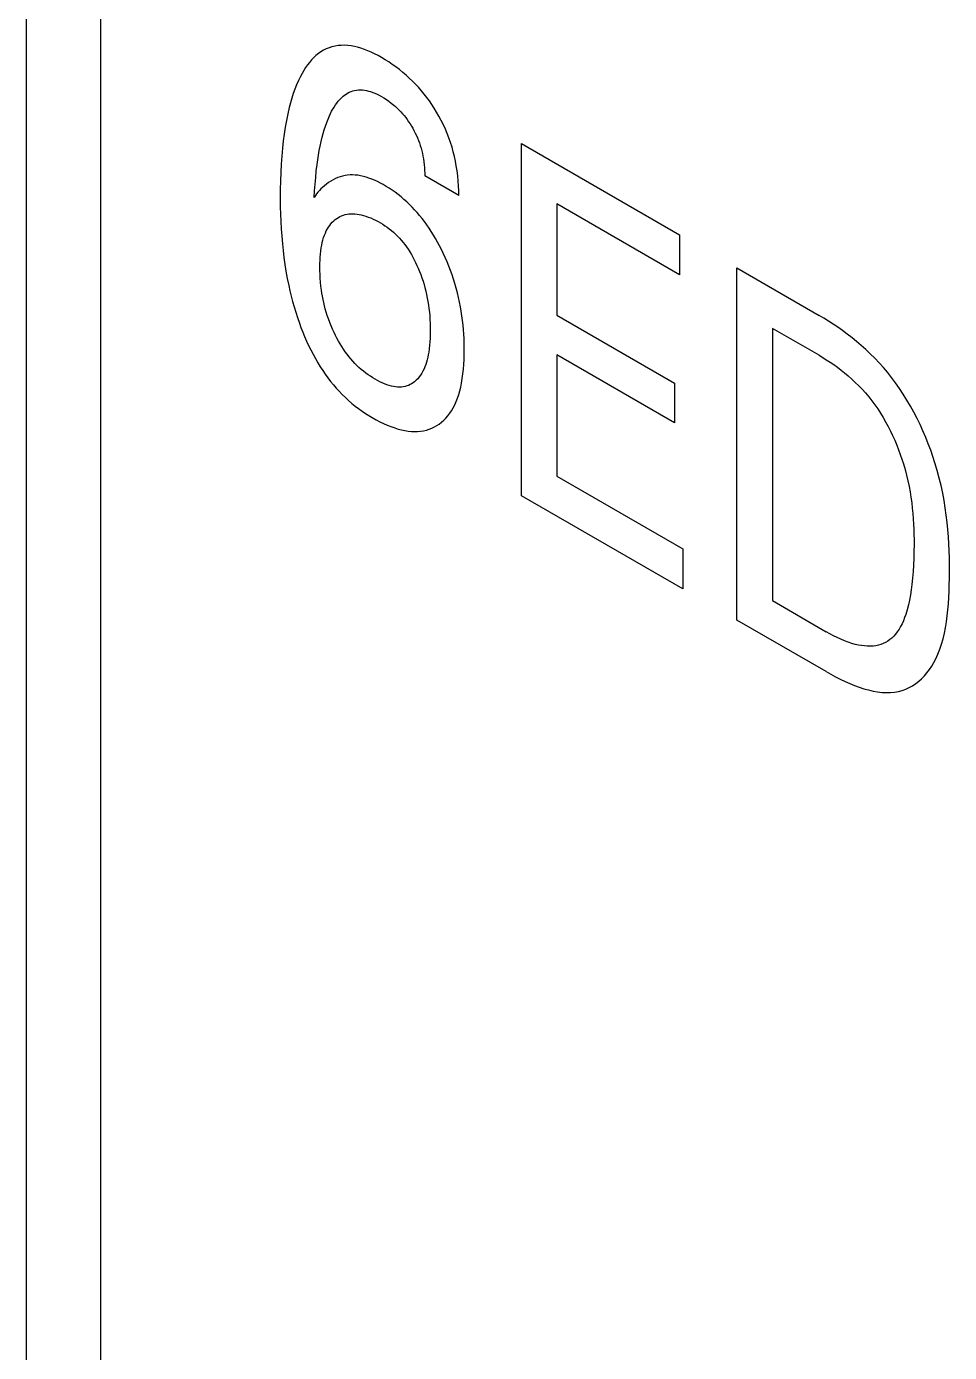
# Model space of a CAD drawing. Extents: x 0 to 420, y 0 to 297.
# Drawn here: x 158.67 to 162.31, y 135.95 to 141.18 of the extents above; entities that cross this region are included whole.
import ezdxf

# ---------------------------------------------------------------- set-up
doc = ezdxf.new("R2010")
doc.units = 0
doc.header["$LTSCALE"] = 23.1
doc.layers.add('40000_ISO', color=7, linetype='CONTINUOUS')

msp = doc.modelspace()

# ---------------------------------------------------------------- linework, layer by layer
at = {"layer": '40000_ISO', "color": 7, "linetype": 'CONTINUOUS'}
for p, q in [((158.6689, 134.5715), (158.6689, 169.6811)), ((158.9618, 134.1632), (158.9618, 169.2728)), ((159.8397, 141.0859), (159.8295, 141.0798)), ((159.8504, 141.0911), (159.8397, 141.0859)), ((159.8615, 141.0956), (159.8504, 141.0911)), ((159.873, 141.0993), (159.8615, 141.0956)), ((159.8849, 141.1021), (159.873, 141.0993)), ((159.8972, 141.1041), (159.8849, 141.1021)), ((159.9098, 141.1052), (159.8972, 141.1041)), ((159.9227, 141.1054), (159.9098, 141.1052)), ((159.9359, 141.1046), (159.9227, 141.1054)), ((159.9485, 141.103), (159.9359, 141.1046)), ((159.9612, 141.1006), (159.9485, 141.103)), ((159.9742, 141.0975), (159.9612, 141.1006)), ((159.9873, 141.0936), (159.9742, 141.0975)), ((160.0006, 141.089), (159.9873, 141.0936)), ((160.0139, 141.0838), (160.0006, 141.089)), ((160.0274, 141.078), (160.0139, 141.0838)), ((159.7839, 141.0382), (159.7761, 141.028)), ((159.7921, 141.0478), (159.7839, 141.0382)), ((159.8008, 141.0568), (159.7921, 141.0478)), ((159.8099, 141.0652), (159.8008, 141.0568)), ((159.8194, 141.0729), (159.8099, 141.0652)), ((159.8295, 141.0798), (159.8194, 141.0729)), ((160.0409, 141.0715), (160.0274, 141.078)), ((160.0544, 141.0646), (160.0409, 141.0715)), ((160.0679, 141.0571), (160.0544, 141.0646)), ((160.0823, 141.0487), (160.0679, 141.0571)), ((160.0965, 141.0397), (160.0823, 141.0487)), ((160.1107, 141.0302), (160.0965, 141.0397)), ((159.7486, 140.9828), (159.7408, 140.9667)), ((159.7549, 140.9947), (159.7486, 140.9828)), ((159.7616, 141.0062), (159.7549, 140.9947)), ((159.7687, 141.0174), (159.7616, 141.0062)), ((159.7761, 141.028), (159.7687, 141.0174)), ((160.1249, 141.0201), (160.1107, 141.0302)), ((160.1389, 141.0094), (160.1249, 141.0201)), ((160.1529, 140.9981), (160.1389, 141.0094)), ((160.1654, 140.9874), (160.1529, 140.9981)), ((160.1778, 140.9762), (160.1654, 140.9874)), ((159.7268, 140.933), (159.7205, 140.9155)), ((159.7335, 140.9501), (159.7268, 140.933)), ((159.7408, 140.9667), (159.7335, 140.9501)), ((159.9549, 140.9256), (159.9621, 140.9275)), ((159.9621, 140.9275), (159.9695, 140.9289)), ((159.9695, 140.9289), (159.9771, 140.9297)), ((159.9771, 140.9297), (159.985, 140.9299)), ((159.985, 140.9299), (159.9927, 140.9295)), ((159.9927, 140.9295), (160.0007, 140.9286)), ((160.0007, 140.9286), (160.0088, 140.9272)), ((160.0088, 140.9272), (160.017, 140.9252)), ((160.19, 140.9645), (160.1778, 140.9762)), ((160.202, 140.9523), (160.19, 140.9645)), ((160.2138, 140.9397), (160.202, 140.9523)), ((160.2253, 140.9265), (160.2138, 140.9397)), ((159.7093, 140.8791), (159.7043, 140.8603)), ((159.7147, 140.8975), (159.7093, 140.8791)), ((159.7205, 140.9155), (159.7147, 140.8975)), ((159.8864, 140.8701), (159.8918, 140.8778)), ((159.8918, 140.8778), (159.8975, 140.8851)), ((159.8975, 140.8851), (159.9036, 140.892)), ((159.9036, 140.892), (159.91, 140.8984)), ((159.91, 140.8984), (159.9167, 140.9044)), ((159.9167, 140.9044), (159.9225, 140.909)), ((159.9225, 140.909), (159.9285, 140.9131)), ((159.9285, 140.9131), (159.9347, 140.9169)), ((159.9347, 140.9169), (159.9412, 140.9202)), ((159.9412, 140.9202), (159.948, 140.9231)), ((159.948, 140.9231), (159.9549, 140.9256)), ((160.017, 140.9252), (160.0253, 140.9227)), ((160.0253, 140.9227), (160.0338, 140.9198)), ((160.0338, 140.9198), (160.0423, 140.9164)), ((160.0423, 140.9164), (160.0508, 140.9125)), ((160.0508, 140.9125), (160.0594, 140.9083)), ((160.0594, 140.9083), (160.0679, 140.9037)), ((160.0679, 140.9037), (160.0777, 140.8979)), ((160.0777, 140.8979), (160.0875, 140.8916)), ((160.0875, 140.8916), (160.0972, 140.8848)), ((160.0972, 140.8848), (160.1068, 140.8775)), ((160.1068, 140.8775), (160.1164, 140.8697)), ((160.2361, 140.9134), (160.2253, 140.9265)), ((160.2466, 140.8998), (160.2361, 140.9134)), ((160.2568, 140.8859), (160.2466, 140.8998)), ((160.2666, 140.8717), (160.2568, 140.8859)), ((159.6984, 140.8349), (159.6931, 140.809)), ((159.7043, 140.8603), (159.6984, 140.8349)), ((159.8574, 140.814), (159.863, 140.8272)), ((159.863, 140.8272), (159.8672, 140.8363)), ((159.8672, 140.8363), (159.8717, 140.8452)), ((159.8717, 140.8452), (159.8763, 140.8538)), ((159.8763, 140.8538), (159.8812, 140.8621)), ((159.8812, 140.8621), (159.8864, 140.8701)), ((160.1164, 140.8697), (160.1235, 140.8635)), ((160.1235, 140.8635), (160.1305, 140.8569)), ((160.1305, 140.8569), (160.1375, 140.8501)), ((160.1375, 140.8501), (160.1443, 140.843)), ((160.1443, 140.843), (160.1509, 140.8356)), ((160.1509, 140.8356), (160.1574, 140.828)), ((160.1574, 140.828), (160.1635, 140.8202)), ((160.2761, 140.8571), (160.2666, 140.8717)), ((160.2852, 140.8422), (160.2761, 140.8571)), ((160.2946, 140.8257), (160.2852, 140.8422)), ((160.3036, 140.8089), (160.2946, 140.8257)), ((159.6884, 140.7825), (159.6844, 140.7556)), ((159.6931, 140.809), (159.6884, 140.7825)), ((159.8384, 140.7577), (159.8426, 140.7722)), ((159.8426, 140.7722), (159.8472, 140.7865)), ((159.8472, 140.7865), (159.8521, 140.8004)), ((159.8521, 140.8004), (159.8574, 140.814)), ((160.1635, 140.8202), (160.1695, 140.8123)), ((160.1695, 140.8123), (160.1752, 140.8041)), ((160.1752, 140.8041), (160.1807, 140.7957)), ((160.1807, 140.7957), (160.186, 140.7872)), ((160.186, 140.7872), (160.1911, 140.7785)), ((160.1911, 140.7785), (160.1962, 140.769)), ((160.312, 140.7919), (160.3036, 140.8089)), ((160.3199, 140.7748), (160.312, 140.7919)), ((160.3272, 140.7576), (160.3199, 140.7748)), ((159.6808, 140.7282), (159.6778, 140.7005)), ((159.6844, 140.7556), (159.6808, 140.7282)), ((159.8265, 140.7083), (159.8303, 140.7257)), ((159.8303, 140.7257), (159.8345, 140.7429)), ((159.8345, 140.7429), (159.8384, 140.7577)), ((160.1962, 140.769), (160.2011, 140.7594)), ((160.2011, 140.7594), (160.2057, 140.7498)), ((160.2057, 140.7498), (160.21, 140.74)), ((160.21, 140.74), (160.214, 140.7302)), ((160.214, 140.7302), (160.2176, 140.7204)), ((160.2176, 140.7204), (160.2211, 140.7099)), ((160.3339, 140.7403), (160.3272, 140.7576)), ((160.3403, 140.7219), (160.3339, 140.7403)), ((160.3461, 140.7035), (160.3403, 140.7219)), ((160.6198, 139.3298), (160.6198, 140.7179)), ((160.6198, 140.7179), (161.2425, 140.3583)), ((159.6749, 140.6686), (159.6726, 140.6363)), ((159.6778, 140.7005), (159.6749, 140.6686)), ((159.817, 140.6542), (159.8199, 140.6725)), ((159.8199, 140.6725), (159.823, 140.6905)), ((159.823, 140.6905), (159.8265, 140.7083)), ((160.2211, 140.7099), (160.2243, 140.6994)), ((160.2243, 140.6994), (160.2271, 140.6889)), ((160.2271, 140.6889), (160.2296, 140.6784)), ((160.2296, 140.6784), (160.2317, 140.6681)), ((160.2317, 140.6681), (160.2335, 140.6578)), ((160.3513, 140.6851), (160.3461, 140.7035)), ((160.3558, 140.6668), (160.3513, 140.6851)), ((160.3597, 140.6487), (160.3558, 140.6668)), ((159.6726, 140.6363), (159.6709, 140.6035)), ((159.8113, 140.6103), (159.8144, 140.6358)), ((159.8144, 140.6358), (159.817, 140.6542)), ((160.2335, 140.6578), (160.2353, 140.6461)), ((160.2353, 140.6461), (160.2366, 140.6347)), ((160.2366, 140.6347), (160.2376, 140.6233)), ((160.2376, 140.6233), (160.2383, 140.6122)), ((160.3631, 140.6306), (160.3597, 140.6487)), ((160.3662, 140.6103), (160.3631, 140.6306)), ((159.6698, 140.5705), (159.6691, 140.5371)), ((159.6709, 140.6035), (159.6698, 140.5705)), ((159.8064, 140.5585), (159.8087, 140.5845)), ((159.8087, 140.5845), (159.8113, 140.6103)), ((159.8597, 140.5646), (159.8513, 140.5585)), ((159.8683, 140.5703), (159.8597, 140.5646)), ((159.8772, 140.5754), (159.8683, 140.5703)), ((159.8865, 140.58), (159.8772, 140.5754)), ((159.896, 140.584), (159.8865, 140.58)), ((159.9059, 140.5874), (159.896, 140.584)), ((159.9151, 140.5899), (159.9059, 140.5874)), ((159.9245, 140.5919), (159.9151, 140.5899)), ((159.9342, 140.5933), (159.9245, 140.5919)), ((159.9441, 140.5941), (159.9342, 140.5933)), ((159.9543, 140.5943), (159.9441, 140.5941)), ((159.9646, 140.5939), (159.9543, 140.5943)), ((159.9751, 140.5928), (159.9646, 140.5939)), ((159.9858, 140.5911), (159.9751, 140.5928)), ((159.9966, 140.5888), (159.9858, 140.5911)), ((160.0076, 140.5858), (159.9966, 140.5888)), ((160.0187, 140.5822), (160.0076, 140.5858)), ((160.0299, 140.5781), (160.0187, 140.5822)), ((160.0411, 140.5734), (160.0299, 140.5781)), ((160.0524, 140.5681), (160.0411, 140.5734)), ((160.0638, 140.5624), (160.0524, 140.5681)), ((160.0752, 140.5562), (160.0638, 140.5624)), ((160.2383, 140.6122), (160.2387, 140.6012)), ((160.2387, 140.6012), (160.2388, 140.5905)), ((160.3728, 140.5132), (160.2388, 140.5905)), ((160.3687, 140.5902), (160.3662, 140.6103)), ((160.3706, 140.5704), (160.3687, 140.5902)), ((160.3719, 140.5509), (160.3706, 140.5704)), ((159.6691, 140.5371), (159.6689, 140.5034)), ((159.8029, 140.5058), (159.8045, 140.5322)), ((159.8075, 140.5128), (159.8029, 140.5058)), ((159.8045, 140.5322), (159.8064, 140.5585)), ((159.8123, 140.5195), (159.8075, 140.5128)), ((159.8176, 140.5262), (159.8123, 140.5195)), ((159.8232, 140.5325), (159.8176, 140.5262)), ((159.8292, 140.5389), (159.8232, 140.5325)), ((159.8355, 140.545), (159.8292, 140.5389)), ((159.8433, 140.552), (159.8355, 140.545)), ((159.8513, 140.5585), (159.8433, 140.552)), ((160.0869, 140.5493), (160.0752, 140.5562)), ((160.0987, 140.5419), (160.0869, 140.5493)), ((160.1104, 140.5341), (160.0987, 140.5419)), ((160.122, 140.5258), (160.1104, 140.5341)), ((160.1336, 140.517), (160.122, 140.5258)), ((160.1451, 140.5078), (160.1336, 140.517)), ((160.3726, 140.5319), (160.3719, 140.5509)), ((160.3728, 140.5132), (160.3726, 140.5319)), ((159.6689, 140.5034), (159.6693, 140.4681)), ((159.6693, 140.4681), (159.67, 140.4396)), ((160.1564, 140.4981), (160.1451, 140.5078)), ((160.1677, 140.4879), (160.1564, 140.4981)), ((160.1782, 140.4779), (160.1677, 140.4879)), ((160.1885, 140.4675), (160.1782, 140.4779)), ((160.1987, 140.4567), (160.1885, 140.4675)), ((160.2087, 140.4456), (160.1987, 140.4567)), ((160.7595, 140.4798), (160.7595, 140.042)), ((161.2425, 140.2009), (160.7595, 140.4798)), ((159.67, 140.4396), (159.6711, 140.4108)), ((159.6711, 140.4108), (159.6727, 140.3818)), ((159.8689, 140.4018), (159.8742, 140.4078)), ((159.8742, 140.4078), (159.8799, 140.4132)), ((159.8799, 140.4132), (159.8858, 140.4183)), ((159.8858, 140.4183), (159.892, 140.4229)), ((159.892, 140.4229), (159.8981, 140.4268)), ((159.8981, 140.4268), (159.9045, 140.4302)), ((159.9045, 140.4302), (159.9111, 140.4333)), ((159.9111, 140.4333), (159.9179, 140.4358)), ((159.9179, 140.4358), (159.925, 140.4379)), ((159.925, 140.4379), (159.9323, 140.4395)), ((159.9323, 140.4395), (159.9398, 140.4406)), ((159.9398, 140.4406), (159.9475, 140.4412)), ((159.9475, 140.4412), (159.9554, 140.4413)), ((159.9554, 140.4413), (159.9635, 140.4409)), ((159.9635, 140.4409), (159.9718, 140.44)), ((159.9718, 140.44), (159.9802, 140.4387)), ((159.9802, 140.4387), (159.9886, 140.4369)), ((159.9886, 140.4369), (159.9972, 140.4347)), ((159.9972, 140.4347), (160.0066, 140.4318)), ((160.0066, 140.4318), (160.0161, 140.4285)), ((160.0161, 140.4285), (160.0257, 140.4247)), ((160.0257, 140.4247), (160.0353, 140.4204)), ((160.0353, 140.4204), (160.045, 140.4157)), ((160.045, 140.4157), (160.0546, 140.4106)), ((160.0546, 140.4106), (160.0643, 140.405)), ((160.0643, 140.405), (160.0729, 140.3998)), ((160.2184, 140.4341), (160.2087, 140.4456)), ((160.228, 140.4223), (160.2184, 140.4341)), ((160.2373, 140.4102), (160.228, 140.4223)), ((160.2464, 140.3978), (160.2373, 140.4102)), ((159.6727, 140.3818), (159.6747, 140.3526)), ((159.6747, 140.3526), (159.6773, 140.3232)), ((159.8402, 140.3473), (159.8434, 140.3564)), ((159.8434, 140.3564), (159.8469, 140.3652)), ((159.8469, 140.3652), (159.8507, 140.3736)), ((159.8507, 140.3736), (159.855, 140.3816)), ((159.855, 140.3816), (159.8593, 140.3888)), ((159.8593, 140.3888), (159.864, 140.3955)), ((159.864, 140.3955), (159.8689, 140.4018)), ((160.0729, 140.3998), (160.0815, 140.3942)), ((160.0815, 140.3942), (160.0901, 140.3882)), ((160.0901, 140.3882), (160.0986, 140.3819)), ((160.0986, 140.3819), (160.1071, 140.3752)), ((160.1071, 140.3752), (160.1154, 140.3681)), ((160.1154, 140.3681), (160.1236, 140.3605)), ((160.1236, 140.3605), (160.1312, 140.353)), ((160.1312, 140.353), (160.1387, 140.3451)), ((160.2556, 140.3846), (160.2464, 140.3978)), ((160.2644, 140.3711), (160.2556, 140.3846)), ((160.273, 140.3574), (160.2644, 140.3711)), ((160.2812, 140.3434), (160.273, 140.3574)), ((161.2425, 140.3583), (161.2425, 140.2009)), ((159.6773, 140.3232), (159.6801, 140.2963)), ((159.829, 140.2946), (159.8307, 140.3065)), ((159.8307, 140.3065), (159.8328, 140.318)), ((159.8328, 140.318), (159.8349, 140.3281)), ((159.8349, 140.3281), (159.8374, 140.3378)), ((159.8374, 140.3378), (159.8402, 140.3473)), ((160.1387, 140.3451), (160.146, 140.3369)), ((160.146, 140.3369), (160.1531, 140.3284)), ((160.1531, 140.3284), (160.16, 140.3196)), ((160.16, 140.3196), (160.1667, 140.3105)), ((160.1667, 140.3105), (160.1731, 140.3011)), ((160.1731, 140.3011), (160.1796, 140.291)), ((160.2892, 140.3293), (160.2812, 140.3434)), ((160.2969, 140.315), (160.2892, 140.3293)), ((160.3042, 140.3006), (160.2969, 140.315)), ((160.3113, 140.2861), (160.3042, 140.3006)), ((159.6801, 140.2963), (159.6835, 140.2692)), ((159.6835, 140.2692), (159.6873, 140.2419)), ((159.8255, 140.245), (159.8259, 140.2577)), ((159.8259, 140.2577), (159.8266, 140.2702)), ((159.8266, 140.2702), (159.8277, 140.2826)), ((159.8277, 140.2826), (159.829, 140.2946)), ((160.1796, 140.291), (160.1859, 140.2807)), ((160.1859, 140.2807), (160.1918, 140.2701)), ((160.1918, 140.2701), (160.1975, 140.2595)), ((160.1975, 140.2595), (160.2028, 140.2487)), ((160.2028, 140.2487), (160.2079, 140.2378)), ((160.3191, 140.2691), (160.3113, 140.2861)), ((160.3265, 140.252), (160.3191, 140.2691)), ((160.3336, 140.2348), (160.3265, 140.252)), ((159.6873, 140.2419), (159.6917, 140.2144)), ((159.6917, 140.2144), (159.6968, 140.1867)), ((159.8254, 140.2321), (159.8255, 140.245)), ((159.8255, 140.2173), (159.8254, 140.2321)), ((159.826, 140.2022), (159.8255, 140.2173)), ((159.8268, 140.187), (159.826, 140.2022)), ((160.2079, 140.2378), (160.2128, 140.2268)), ((160.2128, 140.2268), (160.2181, 140.2141)), ((160.2181, 140.2141), (160.223, 140.2013)), ((160.223, 140.2013), (160.2276, 140.1884)), ((160.3402, 140.2176), (160.3336, 140.2348)), ((160.3464, 140.2004), (160.3402, 140.2176)), ((160.3522, 140.1832), (160.3464, 140.2004)), ((161.4692, 138.8394), (161.4692, 140.2275)), ((161.4692, 140.2275), (161.7929, 140.0406)), ((159.6968, 140.1867), (159.7024, 140.1588)), ((159.7024, 140.1588), (159.7071, 140.1378)), ((159.828, 140.1717), (159.8268, 140.187)), ((159.8296, 140.1561), (159.828, 140.1717)), ((159.8316, 140.1403), (159.8296, 140.1561)), ((160.2276, 140.1884), (160.2318, 140.1756)), ((160.2318, 140.1756), (160.2358, 140.1628)), ((160.2358, 140.1628), (160.2393, 140.1501)), ((160.2393, 140.1501), (160.2429, 140.1362)), ((160.3575, 140.166), (160.3522, 140.1832)), ((160.3628, 140.1476), (160.3575, 140.166)), ((160.3677, 140.1293), (160.3628, 140.1476)), ((159.7071, 140.1378), (159.7122, 140.1168)), ((159.7122, 140.1168), (159.7177, 140.0956)), ((159.7177, 140.0956), (159.7236, 140.0744)), ((159.8334, 140.1282), (159.8316, 140.1403)), ((159.8354, 140.116), (159.8334, 140.1282)), ((159.8378, 140.1037), (159.8354, 140.116)), ((159.8404, 140.0913), (159.8378, 140.1037)), ((159.8434, 140.0789), (159.8404, 140.0913)), ((160.2429, 140.1362), (160.246, 140.1224)), ((160.246, 140.1224), (160.2488, 140.1087)), ((160.2488, 140.1087), (160.2513, 140.095)), ((160.2513, 140.095), (160.2534, 140.0815)), ((160.372, 140.1111), (160.3677, 140.1293)), ((160.376, 140.0929), (160.372, 140.1111)), ((160.3795, 140.0749), (160.376, 140.0929)), ((159.7236, 140.0744), (159.73, 140.0531)), ((159.73, 140.0531), (159.7369, 140.0318)), ((159.8466, 140.0664), (159.8434, 140.0789)), ((159.8501, 140.0539), (159.8466, 140.0664)), ((159.8543, 140.0403), (159.8501, 140.0539)), ((159.8589, 140.0267), (159.8543, 140.0403)), ((160.2534, 140.0815), (160.2553, 140.0681)), ((160.2553, 140.0681), (160.257, 140.0532)), ((160.257, 140.0532), (160.2583, 140.0384)), ((160.2583, 140.0384), (160.2593, 140.0238)), ((160.3826, 140.0569), (160.3795, 140.0749)), ((160.3853, 140.0392), (160.3826, 140.0569)), ((160.3877, 140.0208), (160.3853, 140.0392)), ((160.7595, 140.042), (161.2237, 139.774)), ((161.8113, 140.0297), (161.7929, 140.0406)), ((159.7369, 140.0318), (159.7443, 140.0104)), ((159.7443, 140.0104), (159.7508, 139.9926)), ((159.7508, 139.9926), (159.7577, 139.9748)), ((159.8639, 140.0132), (159.8589, 140.0267)), ((159.8692, 139.9996), (159.8639, 140.0132)), ((159.875, 139.9861), (159.8692, 139.9996)), ((159.8811, 139.9727), (159.875, 139.9861)), ((160.2593, 140.0238), (160.26, 140.0093)), ((160.26, 140.0093), (160.2604, 139.995)), ((160.2604, 139.995), (160.2606, 139.9809)), ((160.3897, 140.0026), (160.3877, 140.0208)), ((160.3914, 139.9846), (160.3897, 140.0026)), ((161.6089, 139.9894), (161.6089, 138.9161)), ((161.7929, 139.8832), (161.6089, 139.9894)), ((161.8298, 140.0183), (161.8113, 140.0297)), ((161.8484, 140.0063), (161.8298, 140.0183)), ((161.8671, 139.9938), (161.8484, 140.0063)), ((161.8857, 139.9806), (161.8671, 139.9938)), ((159.7577, 139.9748), (159.765, 139.9571)), ((159.765, 139.9571), (159.7727, 139.9394)), ((159.7727, 139.9394), (159.7807, 139.9219)), ((159.8866, 139.9615), (159.8811, 139.9727)), ((159.8923, 139.9503), (159.8866, 139.9615)), ((159.8984, 139.9393), (159.8923, 139.9503)), ((159.9046, 139.9284), (159.8984, 139.9393)), ((160.2591, 139.9369), (160.2579, 139.9228)), ((160.2599, 139.9514), (160.2591, 139.9369)), ((160.2604, 139.966), (160.2599, 139.9514)), ((160.2606, 139.9809), (160.2604, 139.966)), ((160.3927, 139.9667), (160.3914, 139.9846)), ((160.3936, 139.949), (160.3927, 139.9667)), ((160.3942, 139.9315), (160.3936, 139.949)), ((161.9043, 139.9669), (161.8857, 139.9806)), ((161.9228, 139.9526), (161.9043, 139.9669)), ((161.9411, 139.9378), (161.9228, 139.9526)), ((161.9593, 139.9223), (161.9411, 139.9378)), ((159.7807, 139.9219), (159.7892, 139.9045)), ((159.7892, 139.9045), (159.7982, 139.8872)), ((159.7982, 139.8872), (159.8076, 139.8702)), ((159.9112, 139.9177), (159.9046, 139.9284)), ((159.918, 139.9072), (159.9112, 139.9177)), ((159.9251, 139.897), (159.918, 139.9072)), ((159.9322, 139.8874), (159.9251, 139.897)), ((159.9396, 139.878), (159.9322, 139.8874)), ((160.2526, 139.8852), (160.2505, 139.8753)), ((160.2544, 139.8952), (160.2526, 139.8852)), ((160.2564, 139.9089), (160.2544, 139.8952)), ((160.2579, 139.9228), (160.2564, 139.9089)), ((160.3937, 139.8662), (160.3943, 139.8857)), ((160.3945, 139.9055), (160.3942, 139.9315)), ((160.3943, 139.8857), (160.3945, 139.9055)), ((160.7595, 139.8846), (160.7595, 139.4065)), ((161.2237, 139.6166), (160.7595, 139.8846)), ((161.7929, 139.8832), (161.8072, 139.8747)), ((161.9773, 139.9062), (161.9593, 139.9223)), ((161.995, 139.8894), (161.9773, 139.9062)), ((162.0125, 139.8721), (161.995, 139.8894)), ((159.8076, 139.8702), (159.8174, 139.8534)), ((159.8174, 139.8534), (159.8268, 139.8383)), ((159.8268, 139.8383), (159.8365, 139.8234)), ((159.9471, 139.8689), (159.9396, 139.878)), ((159.9549, 139.8601), (159.9471, 139.8689)), ((159.9628, 139.8516), (159.9549, 139.8601)), ((159.9708, 139.8435), (159.9628, 139.8516)), ((159.979, 139.8358), (159.9708, 139.8435)), ((159.9878, 139.8278), (159.979, 139.8358)), ((160.2358, 139.8299), (160.2316, 139.8212)), ((160.2394, 139.8384), (160.2358, 139.8299)), ((160.2426, 139.8472), (160.2394, 139.8384)), ((160.2455, 139.8563), (160.2426, 139.8472)), ((160.2482, 139.8656), (160.2455, 139.8563)), ((160.2505, 139.8753), (160.2482, 139.8656)), ((160.3912, 139.8281), (160.3927, 139.847)), ((160.3927, 139.847), (160.3937, 139.8662)), ((161.8072, 139.8747), (161.8216, 139.8658)), ((161.8216, 139.8658), (161.8361, 139.8563)), ((161.8361, 139.8563), (161.8506, 139.8464)), ((161.8506, 139.8464), (161.8651, 139.836)), ((161.8651, 139.836), (161.8795, 139.8251)), ((162.0296, 139.8541), (162.0125, 139.8721)), ((162.0463, 139.8355), (162.0296, 139.8541)), ((162.0626, 139.8162), (162.0463, 139.8355)), ((159.8365, 139.8234), (159.8466, 139.8088)), ((159.8466, 139.8088), (159.8571, 139.7945)), ((159.8571, 139.7945), (159.8678, 139.7806)), ((159.8678, 139.7806), (159.8788, 139.7671)), ((159.9968, 139.8204), (159.9878, 139.8278)), ((160.0059, 139.8133), (159.9968, 139.8204)), ((160.015, 139.8066), (160.0059, 139.8133)), ((160.0242, 139.8004), (160.015, 139.8066)), ((160.0334, 139.7945), (160.0242, 139.8004)), ((160.0426, 139.789), (160.0334, 139.7945)), ((160.0519, 139.7837), (160.0426, 139.789)), ((160.0612, 139.7789), (160.0519, 139.7837)), ((160.0705, 139.7745), (160.0612, 139.7789)), ((160.1985, 139.7792), (160.1929, 139.7749)), ((160.2048, 139.7848), (160.1985, 139.7792)), ((160.2109, 139.7911), (160.2048, 139.7848)), ((160.2167, 139.7979), (160.2109, 139.7911)), ((160.222, 139.8052), (160.2167, 139.7979)), ((160.227, 139.813), (160.222, 139.8052)), ((160.2316, 139.8212), (160.227, 139.813)), ((160.3836, 139.7737), (160.3866, 139.7914)), ((160.3866, 139.7914), (160.3892, 139.8096)), ((160.3892, 139.8096), (160.3912, 139.8281)), ((161.8795, 139.8251), (161.8938, 139.8137)), ((161.8938, 139.8137), (161.908, 139.8019)), ((161.908, 139.8019), (161.9221, 139.7895)), ((161.9221, 139.7895), (161.9359, 139.7765)), ((161.9359, 139.7765), (161.9495, 139.7631)), ((162.0785, 139.7963), (162.0626, 139.8162)), ((162.0946, 139.7749), (162.0785, 139.7963)), ((159.8788, 139.7671), (159.89, 139.754)), ((159.89, 139.754), (159.9015, 139.7414)), ((159.9015, 139.7414), (159.9132, 139.7292)), ((159.9132, 139.7292), (159.9259, 139.7169)), ((160.0797, 139.7706), (160.0705, 139.7745)), ((160.0889, 139.7671), (160.0797, 139.7706)), ((160.098, 139.7642), (160.0889, 139.7671)), ((160.107, 139.7617), (160.098, 139.7642)), ((160.1152, 139.76), (160.107, 139.7617)), ((160.1232, 139.7588), (160.1152, 139.76)), ((160.1312, 139.7581), (160.1232, 139.7588)), ((160.1389, 139.7578), (160.1312, 139.7581)), ((160.1465, 139.7581), (160.1389, 139.7578)), ((160.1539, 139.759), (160.1465, 139.7581)), ((160.161, 139.7604), (160.1539, 139.759)), ((160.1679, 139.7623), (160.161, 139.7604)), ((160.1745, 139.7647), (160.1679, 139.7623)), ((160.1809, 139.7677), (160.1745, 139.7647)), ((160.187, 139.7711), (160.1809, 139.7677)), ((160.1929, 139.7749), (160.187, 139.7711)), ((160.3678, 139.7148), (160.3725, 139.7289)), ((160.3725, 139.7289), (160.3767, 139.7434)), ((160.3767, 139.7434), (160.3804, 139.7583)), ((160.3804, 139.7583), (160.3836, 139.7737)), ((161.2237, 139.774), (161.2237, 139.6166)), ((161.9495, 139.7631), (161.9628, 139.7492)), ((161.9628, 139.7492), (161.9759, 139.7347)), ((161.9759, 139.7347), (161.9886, 139.7197)), ((162.1101, 139.7528), (162.0946, 139.7749)), ((162.125, 139.7301), (162.1101, 139.7528)), ((162.1394, 139.7068), (162.125, 139.7301)), ((159.9259, 139.7169), (159.9387, 139.7051)), ((159.9387, 139.7051), (159.9517, 139.6939)), ((159.9517, 139.6939), (159.9649, 139.6832)), ((159.9649, 139.6832), (159.9781, 139.6731)), ((159.9781, 139.6731), (159.9915, 139.6636)), ((160.3442, 139.665), (160.3506, 139.676)), ((160.3506, 139.676), (160.3569, 139.6883)), ((160.3569, 139.6883), (160.3626, 139.7013)), ((160.3626, 139.7013), (160.3678, 139.7148)), ((161.9886, 139.7197), (162.0009, 139.7042)), ((162.0009, 139.7042), (162.0126, 139.6883)), ((162.0126, 139.6883), (162.024, 139.672)), ((162.024, 139.672), (162.0349, 139.6552)), ((162.1532, 139.6831), (162.1394, 139.7068)), ((162.1664, 139.659), (162.1532, 139.6831)), ((159.9915, 139.6636), (160.0049, 139.6545)), ((160.0049, 139.6545), (160.0183, 139.6459)), ((160.0183, 139.6459), (160.0317, 139.6378)), ((160.0317, 139.6378), (160.0466, 139.6294)), ((160.0466, 139.6294), (160.0614, 139.6216)), ((160.0614, 139.6216), (160.0762, 139.6145)), ((160.305, 139.6195), (160.3138, 139.6273)), ((160.3138, 139.6273), (160.3221, 139.6357)), ((160.3221, 139.6357), (160.3299, 139.6449)), ((160.3299, 139.6449), (160.3373, 139.6546)), ((160.3373, 139.6546), (160.3442, 139.665)), ((162.0349, 139.6552), (162.0454, 139.6381)), ((162.0454, 139.6381), (162.0554, 139.6206)), ((162.0554, 139.6206), (162.0651, 139.6028)), ((162.1791, 139.6346), (162.1664, 139.659)), ((162.1911, 139.6099), (162.1791, 139.6346)), ((160.0762, 139.6145), (160.0909, 139.6079)), ((160.0909, 139.6079), (160.1055, 139.6021)), ((160.1055, 139.6021), (160.1201, 139.597)), ((160.1201, 139.597), (160.1345, 139.5926)), ((160.1345, 139.5926), (160.1476, 139.5893)), ((160.1476, 139.5893), (160.1606, 139.5866)), ((160.1606, 139.5866), (160.1734, 139.5847)), ((160.1734, 139.5847), (160.1861, 139.5834)), ((160.1861, 139.5834), (160.1985, 139.5829)), ((160.1985, 139.5829), (160.2106, 139.5831)), ((160.2106, 139.5831), (160.2224, 139.5841)), ((160.2224, 139.5841), (160.234, 139.5859)), ((160.234, 139.5859), (160.2452, 139.5885)), ((160.2452, 139.5885), (160.256, 139.5918)), ((160.256, 139.5918), (160.2665, 139.5959)), ((160.2665, 139.5959), (160.2766, 139.6007)), ((160.2766, 139.6007), (160.2864, 139.6062)), ((160.2864, 139.6062), (160.2957, 139.6123)), ((160.2957, 139.6123), (160.305, 139.6195)), ((162.0651, 139.6028), (162.0743, 139.5848)), ((162.0743, 139.5848), (162.083, 139.5665)), ((162.2025, 139.5849), (162.1911, 139.6099)), ((162.2133, 139.5599), (162.2025, 139.5849)), ((162.083, 139.5665), (162.0913, 139.5481)), ((162.0913, 139.5481), (162.0991, 139.5296)), ((162.0991, 139.5296), (162.1065, 139.5111)), ((162.2234, 139.5347), (162.2133, 139.5599)), ((162.2329, 139.5095), (162.2234, 139.5347)), ((162.1065, 139.5111), (162.1133, 139.4925)), ((162.1133, 139.4925), (162.1197, 139.4739)), ((162.1197, 139.4739), (162.1257, 139.4554)), ((162.2417, 139.4844), (162.2329, 139.5095)), ((162.2499, 139.4593), (162.2417, 139.4844)), ((162.1257, 139.4554), (162.1322, 139.433)), ((162.1322, 139.433), (162.1381, 139.4107)), ((162.1381, 139.4107), (162.1433, 139.3886)), ((162.2589, 139.4292), (162.2499, 139.4593)), ((162.2669, 139.3993), (162.2589, 139.4292)), ((160.7595, 139.4065), (161.2556, 139.1202)), ((162.1433, 139.3886), (162.1479, 139.3667)), ((162.1479, 139.3667), (162.1518, 139.345)), ((162.2741, 139.3696), (162.2669, 139.3993)), ((162.2803, 139.3401), (162.2741, 139.3696)), ((161.2556, 138.9628), (160.6198, 139.3298)), ((162.1518, 139.345), (162.1553, 139.3234)), ((162.1553, 139.3234), (162.1582, 139.3021)), ((162.2858, 139.3109), (162.2803, 139.3401)), ((162.2905, 139.2819), (162.2858, 139.3109)), ((162.1582, 139.3021), (162.1606, 139.2808)), ((162.1606, 139.2808), (162.1626, 139.2598)), ((162.1626, 139.2598), (162.1642, 139.2389)), ((162.2945, 139.2531), (162.2905, 139.2819)), ((162.1642, 139.2389), (162.1654, 139.2181)), ((162.1654, 139.2181), (162.1663, 139.1976)), ((162.2979, 139.2245), (162.2945, 139.2531)), ((162.3006, 139.1961), (162.2979, 139.2245)), ((162.1663, 139.1976), (162.1669, 139.1772)), ((162.1669, 139.1772), (162.1672, 139.1569)), ((162.1672, 139.1569), (162.1673, 139.1368)), ((162.3028, 139.1679), (162.3006, 139.1961)), ((162.3045, 139.1399), (162.3028, 139.1679)), ((161.2556, 139.1202), (161.2556, 138.9628)), ((162.167, 139.1098), (162.1664, 139.083)), ((162.1673, 139.1368), (162.167, 139.1098)), ((162.3057, 139.1121), (162.3045, 139.1399)), ((162.3065, 139.0844), (162.3057, 139.1121)), ((162.1654, 139.0566), (162.1639, 139.0305)), ((162.1664, 139.083), (162.1654, 139.0566)), ((162.3069, 139.0569), (162.3065, 139.0844)), ((162.307, 139.0296), (162.3069, 139.0569)), ((162.1618, 139.0048), (162.1591, 138.9795)), ((162.1639, 139.0305), (162.1618, 139.0048)), ((162.3064, 138.9785), (162.3069, 139.0039)), ((162.3069, 139.0039), (162.307, 139.0296)), ((162.1564, 138.9588), (162.1533, 138.9385)), ((162.1591, 138.9795), (162.1564, 138.9588)), ((162.3045, 138.9283), (162.3056, 138.9532)), ((162.3056, 138.9532), (162.3064, 138.9785)), ((161.6089, 138.9161), (161.8211, 138.7936)), ((162.1453, 138.899), (162.1404, 138.8801)), ((162.1496, 138.9185), (162.1453, 138.899)), ((162.1533, 138.9385), (162.1496, 138.9185)), ((162.3008, 138.8794), (162.3029, 138.9037)), ((162.3029, 138.9037), (162.3045, 138.9283)), ((161.8204, 138.6367), (161.4692, 138.8394)), ((162.1255, 138.8369), (162.1202, 138.8251)), ((162.1303, 138.8491), (162.1255, 138.8369)), ((162.1347, 138.8618), (162.1303, 138.8491)), ((162.1404, 138.8801), (162.1347, 138.8618)), ((162.2951, 138.8323), (162.2982, 138.8556)), ((162.2982, 138.8556), (162.3008, 138.8794)), ((161.8356, 138.7855), (161.8211, 138.7936)), ((161.85, 138.7778), (161.8356, 138.7855)), ((162.0941, 138.7836), (162.0872, 138.7759)), ((162.1014, 138.793), (162.0941, 138.7836)), ((162.1082, 138.8031), (162.1014, 138.793)), ((162.1144, 138.8138), (162.1082, 138.8031)), ((162.1202, 138.8251), (162.1144, 138.8138)), ((162.2817, 138.7657), (162.2868, 138.7873)), ((162.2868, 138.7873), (162.2913, 138.8095)), ((162.2913, 138.8095), (162.2951, 138.8323)), ((161.8645, 138.7706), (161.85, 138.7778)), ((161.8789, 138.764), (161.8645, 138.7706)), ((161.8933, 138.7579), (161.8789, 138.764)), ((161.9075, 138.7525), (161.8933, 138.7579)), ((161.9217, 138.7478), (161.9075, 138.7525)), ((161.9358, 138.7438), (161.9217, 138.7478)), ((161.9479, 138.741), (161.9358, 138.7438)), ((161.9598, 138.7388), (161.9479, 138.741)), ((161.9716, 138.7373), (161.9598, 138.7388)), ((161.9832, 138.7365), (161.9716, 138.7373)), ((161.9945, 138.7363), (161.9832, 138.7365)), ((162.0056, 138.7369), (161.9945, 138.7363)), ((162.0164, 138.7383), (162.0056, 138.7369)), ((162.0268, 138.7405), (162.0164, 138.7383)), ((162.0366, 138.7434), (162.0268, 138.7405)), ((162.046, 138.7471), (162.0366, 138.7434)), ((162.055, 138.7515), (162.046, 138.7471)), ((162.0637, 138.7566), (162.055, 138.7515)), ((162.0719, 138.7624), (162.0637, 138.7566)), ((162.0798, 138.7688), (162.0719, 138.7624)), ((162.0872, 138.7759), (162.0798, 138.7688)), ((162.269, 138.7245), (162.2758, 138.7447)), ((162.2758, 138.7447), (162.2817, 138.7657)), ((162.2452, 138.6717), (162.2529, 138.6864)), ((162.2529, 138.6864), (162.2614, 138.7051)), ((162.2614, 138.7051), (162.269, 138.7245)), ((161.8204, 138.6367), (161.839, 138.6262)), ((162.2081, 138.6196), (162.2183, 138.6315)), ((162.2183, 138.6315), (162.2279, 138.6442)), ((162.2279, 138.6442), (162.2369, 138.6576)), ((162.2369, 138.6576), (162.2452, 138.6717)), ((161.839, 138.6262), (161.8577, 138.6161)), ((161.8577, 138.6161), (161.8765, 138.6066)), ((161.8765, 138.6066), (161.8953, 138.5977)), ((161.8953, 138.5977), (161.9141, 138.5894)), ((161.9141, 138.5894), (161.9328, 138.5818)), ((161.9328, 138.5818), (161.9514, 138.575)), ((161.9514, 138.575), (161.9699, 138.569)), ((162.1483, 138.5735), (162.1614, 138.5808)), ((162.1614, 138.5808), (162.1739, 138.5891)), ((162.1739, 138.5891), (162.1859, 138.5983)), ((162.1859, 138.5983), (162.1973, 138.6085)), ((162.1973, 138.6085), (162.2081, 138.6196)), ((161.9699, 138.569), (161.9881, 138.5639)), ((161.9881, 138.5639), (162.0061, 138.5598)), ((162.0061, 138.5598), (162.0238, 138.5567)), ((162.0238, 138.5567), (162.0412, 138.5546)), ((162.0412, 138.5546), (162.0581, 138.5537)), ((162.0581, 138.5537), (162.0747, 138.5539)), ((162.0747, 138.5539), (162.0907, 138.5554)), ((162.0907, 138.5554), (162.1059, 138.5582)), ((162.1059, 138.5582), (162.1206, 138.5621)), ((162.1206, 138.5621), (162.1347, 138.5672)), ((162.1347, 138.5672), (162.1483, 138.5735))]:
    msp.add_line(p, q, dxfattribs=at)

doc.saveas('drawing.dxf')
